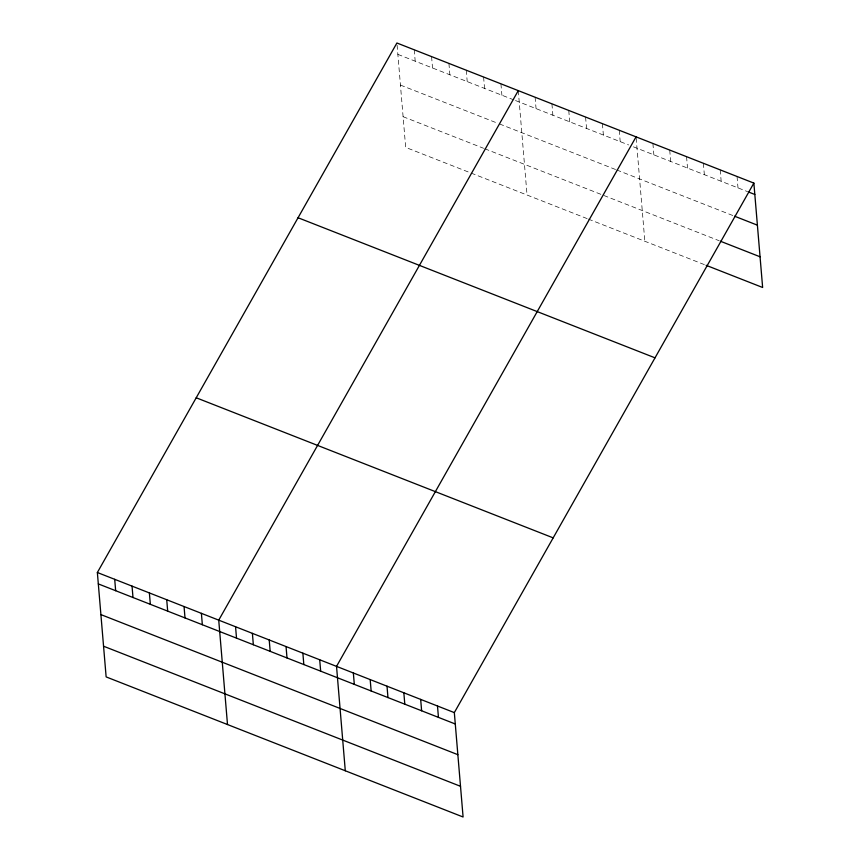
<?xml version="1.0" encoding="UTF-8"?>
<svg xmlns="http://www.w3.org/2000/svg" width="860" height="860" viewBox="0 0 860 860"><rect width="100%" height="100%" fill="white"/><g stroke="black" fill="none" stroke-linecap="round" stroke-linejoin="round"><path stroke-width="0.64" stroke-dasharray="4.3 3.22" d="M397.868 54.384L514.28 100.072M515.516 100.556L628.617 144.942M633.422 146.834L747.609 191.651M400.438 85.075L498.273 123.474M499.52 123.958L615.567 169.506M616.77 169.979L733.365 215.731M403.093 116.702L483.599 148.296M484.836 148.78L719.186 240.746M587.143 218.612L405.673 147.393L397.019 44.268M588.347 219.085L704.942 264.837M737.041 176.483L737.998 187.878M720.218 169.882L721.164 181.267M703.383 163.282L704.34 174.666M686.559 156.671L687.516 168.055M669.725 150.07L670.682 161.454M652.901 143.47L653.858 154.854M636.174 138.127L644.839 241.251M619.243 130.258L620.2 141.642M602.419 123.657L603.376 135.042M585.585 117.046L586.541 128.43M568.761 110.445L569.718 121.83M551.926 103.845L552.883 115.229M535.103 97.234L536.059 108.618M518.279 90.633L527.04 195.026M500.939 83.829L501.896 95.213M483.599 77.024L484.556 88.408M466.26 70.219L467.216 81.603M448.92 63.414L449.877 74.798M431.58 56.609L432.537 67.994M414.251 49.805L415.197 61.189"/><path stroke-width="1.29" d="M753.865 183.094L454.327 712.607L463.088 817L106.135 676.906L97.363 572.513L396.911 43L753.865 183.094L762.637 287.487L706.135 265.31M518.279 90.633L218.73 620.146L227.502 724.539M636.067 136.858L336.529 666.382L345.29 770.775M748.813 192.113L754.822 194.478M734.569 216.204L757.402 225.169M720.39 241.219L760.057 256.785M298.054 217.741L655.019 357.835M196.22 397.782L553.173 537.865M97.363 572.513L454.327 712.607M98.319 583.908L455.284 723.991M100.899 614.599L457.864 754.682M103.555 646.215L460.519 786.309M437.493 706.006L438.45 717.39M420.669 699.406L421.626 710.79M403.845 692.794L404.802 704.179M387.011 686.194L387.967 697.578M370.187 679.583L371.144 690.978M353.352 672.982L354.309 684.366M319.705 659.77L320.662 671.165M302.87 653.17L303.827 664.554M286.047 646.57L287.004 657.954M269.212 639.958L270.169 651.342M252.388 633.358L253.345 644.742M235.565 626.757L236.511 638.141M201.391 613.341L202.347 624.726M184.051 606.537L185.007 617.921M166.722 599.732L167.678 611.116M149.382 592.927L150.339 604.322M132.042 586.122L132.999 597.517M114.703 579.317L115.659 590.712"/></g></svg>
